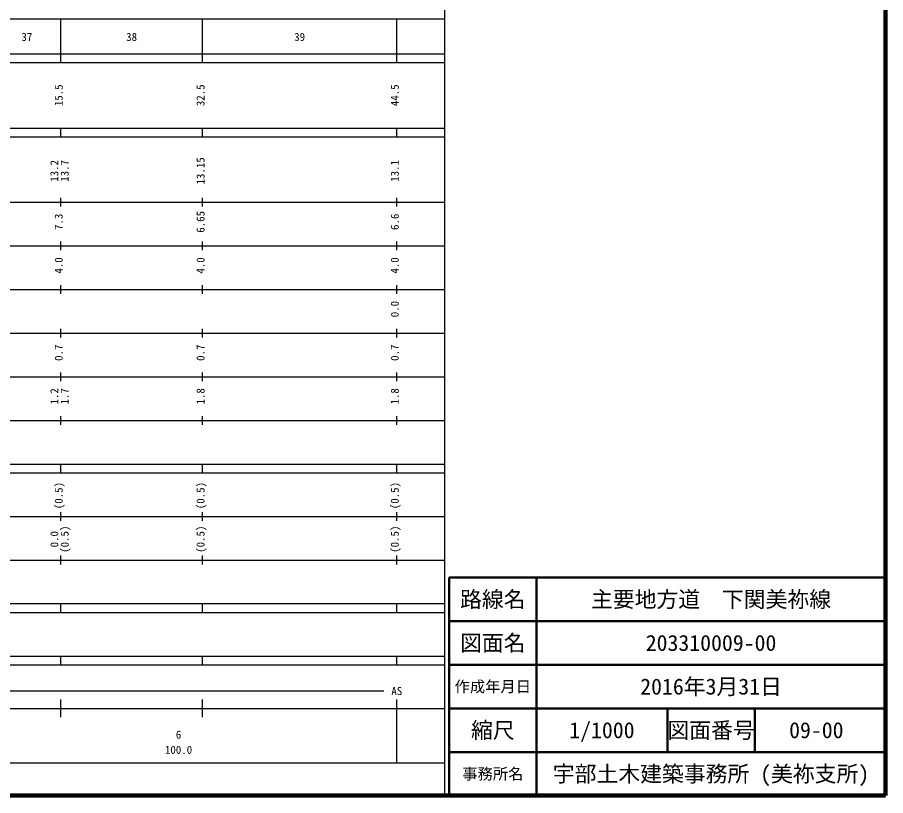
# Model space of a CAD drawing. Units: millimetres on the paper. Extents: x 40 to 680, y 20 to 380.
# Drawn here: x 481.1 to 680, y 20 to 198.4 of the extents above; entities that cross this region are included whole.
import ezdxf
from ezdxf.enums import TextEntityAlignment as Align

# ---------------------------------------------------------------- set-up
doc = ezdxf.new("R2010")
doc.units = ezdxf.units.MM
for name, color, linetype, lineweight in [('M-TTL', 2, 'Continuous', 140), ('M-TTL-BAND', 7, 'Continuous', 25), ('M-TTL-FRAM', 2, 'Continuous', 50), ('M-TTL-LINE', 7, 'Continuous', 50)]:
    doc.layers.add(name, color=color, linetype=linetype, lineweight=lineweight)
doc.layers.add('M-TTL-TXT', color=7, linetype='Continuous')
doc.styles.add('ＭＳ ゴシック', font='')
doc.styles.get('ＭＳ ゴシック').set_extended_font_data('MS Gothic')

msp = doc.modelspace()

# ---------------------------------------------------------------- linework, layer by layer
at = {"layer": 'M-TTL'}
for p, q in [((680, 20), (680, 380)), ((40, 20), (680, 20))]:
    msp.add_line(p, q, dxfattribs=at)
at = {"layer": 'M-TTL-BAND'}
for p, q in [((579, 20), (579, 370)), ((68, 198), (579, 198)), ((491, 188), (491, 198)), ((523.5, 188), (523.5, 198)), ((568, 188), (568, 198)), ((40, 190), (579, 190)), ((40, 188), (579, 188)), ((40, 173), (579, 173)), ((491, 171), (491, 173)), ((523.5, 171), (523.5, 173)), ((568, 171), (568, 173)), ((40, 171), (579, 171)), ((40, 156), (579, 156)), ((491, 155), (491, 157)), ((523.5, 155), (523.5, 157)), ((568, 155), (568, 157)), ((46, 146), (579, 146)), ((491, 145), (491, 147)), ((523.5, 145), (523.5, 147)), ((568, 145), (568, 147)), ((52, 136), (579, 136)), ((491, 135), (491, 137)), ((523.5, 135), (523.5, 137)), ((568, 135), (568, 137)), ((46, 126), (579, 126)), ((491, 125), (491, 127)), ((523.5, 125), (523.5, 127)), ((568, 125), (568, 127)), ((52, 116), (579, 116)), ((491, 115), (491, 117)), ((523.5, 115), (523.5, 117)), ((568, 115), (568, 117)), ((46, 106), (579, 106)), ((491, 105), (491, 107)), ((523.5, 105), (523.5, 107)), ((568, 105), (568, 107)), ((40, 96), (579, 96)), ((491, 94), (491, 96)), ((523.5, 94), (523.5, 96)), ((568, 94), (568, 96)), ((40, 94), (579, 94)), ((49, 84), (579, 84)), ((491, 83), (491, 85)), ((523.5, 83), (523.5, 85)), ((568, 83), (568, 85)), ((40, 74), (579, 74)), ((491, 73), (491, 75)), ((523.5, 73), (523.5, 75)), ((568, 73), (568, 75)), ((40, 64), (579, 64)), ((491, 62), (491, 64)), ((523.5, 62), (523.5, 64)), ((568, 62), (568, 64)), ((40, 62), (579, 62)), ((40, 52), (579, 52)), ((491, 50), (491, 52)), ((523.5, 50), (523.5, 52)), ((568, 50), (568, 52)), ((40, 50), (579, 50)), ((71, 44), (565, 44)), ((491, 38), (491, 42)), ((523.5, 38), (523.5, 42)), ((568, 27.5), (568, 42)), ((40, 40), (579, 40)), ((68, 27.5), (579, 27.5))]:
    msp.add_line(p, q, dxfattribs=at)
at = {"layer": 'M-TTL-FRAM'}
for p, q in [((680, 70), (580, 70)), ((580, 70), (580, 20))]:
    msp.add_line(p, q, dxfattribs=at)
at = {"layer": 'M-TTL-LINE'}
for p, q in [((600, 70), (600, 20)), ((680, 60), (580, 60)), ((680, 50), (580, 50)), ((680, 40), (580, 40)), ((630, 40), (630, 30)), ((650, 40), (650, 30)), ((680, 30), (580, 30))]:
    msp.add_line(p, q, dxfattribs=at)

# ---------------------------------------------------------------- texts
at = {"layer": 'M-TTL-BAND', "style": 'ＭＳ ゴシック'}
for s, p in [('37', (483.25, 192.405)), ('38', (507.25, 192.405)), ('39', (545.75, 192.405)), ('AS', (568, 42.5)), ('6', (518, 32.523)), ('100.0', (518, 29.033))]:
    msp.add_text(s, height=1.833, dxfattribs=at).set_placement(p, align=Align.BOTTOM_CENTER)
for s, p in [('15.5', (492, 180.5)), ('32.5', (524.5, 180.5)), ('44.5', (569, 180.5)), ('13.2', (491, 163.174)), ('13.7', (493.37, 163.174)), ('13.15', (524.5, 163.174)), ('13.1', (569, 163.174)), ('7.3', (492, 151.5)), ('6.65', (524.5, 151.5)), ('6.6', (569, 151.5)), ('4.0', (492, 141.5)), ('4.0', (524.5, 141.5)), ('4.0', (569, 141.5)), ('0.0', (569, 131.5)), ('0.7', (492, 121.5)), ('0.7', (524.5, 121.5)), ('0.7', (569, 121.5)), ('1.2', (491, 111.5)), ('1.7', (493.37, 111.5)), ('1.8', (524.5, 111.5)), ('1.8', (569, 111.5)), ('(0.5)', (492, 88.764)), ('(0.5)', (524.5, 88.764)), ('(0.5)', (569, 88.764)), ('0.0', (491, 78.764)), ('(0.5)', (493.37, 78.764)), ('(0.5)', (524.5, 78.764)), ('(0.5)', (569, 78.764))]:
    msp.add_text(s, height=1.833, rotation=90, dxfattribs=at).set_placement(p, align=Align.BOTTOM_CENTER)
at = {"layer": 'M-TTL-TXT', "style": 'ＭＳ ゴシック'}
for s, height, p in [('路線名', 3.666, (590, 65)), ('路線名', 3.666, (590, 65)), ('主要地方道\u3000下関美祢線', 3.666, (640, 65)), ('図面名', 3.666, (590, 55)), ('図面名', 3.666, (590, 55)), ('203310009-00', 3.666, (640, 55)), ('作成年月日', 2.566, (590, 45)), ('作成年月日', 2.566, (590, 45)), ('2016年3月31日', 3.666, (640, 45)), ('縮尺', 3.666, (590, 35)), ('縮尺', 3.666, (590, 35)), ('1/1000', 3.666, (615, 35)), ('図面番号', 3.666, (640, 35)), ('図面番号', 3.666, (640, 35)), ('09-00', 3.666, (664.125, 35)), ('事務所名', 2.566, (590, 25)), ('事務所名', 2.566, (590, 25)), ('宇部土木建築事務所 (美祢支所)', 3.666, (640, 25))]:
    msp.add_text(s, height=height, dxfattribs=at).set_placement(p, align=Align.MIDDLE_CENTER)

doc.saveas('drawing.dxf')
